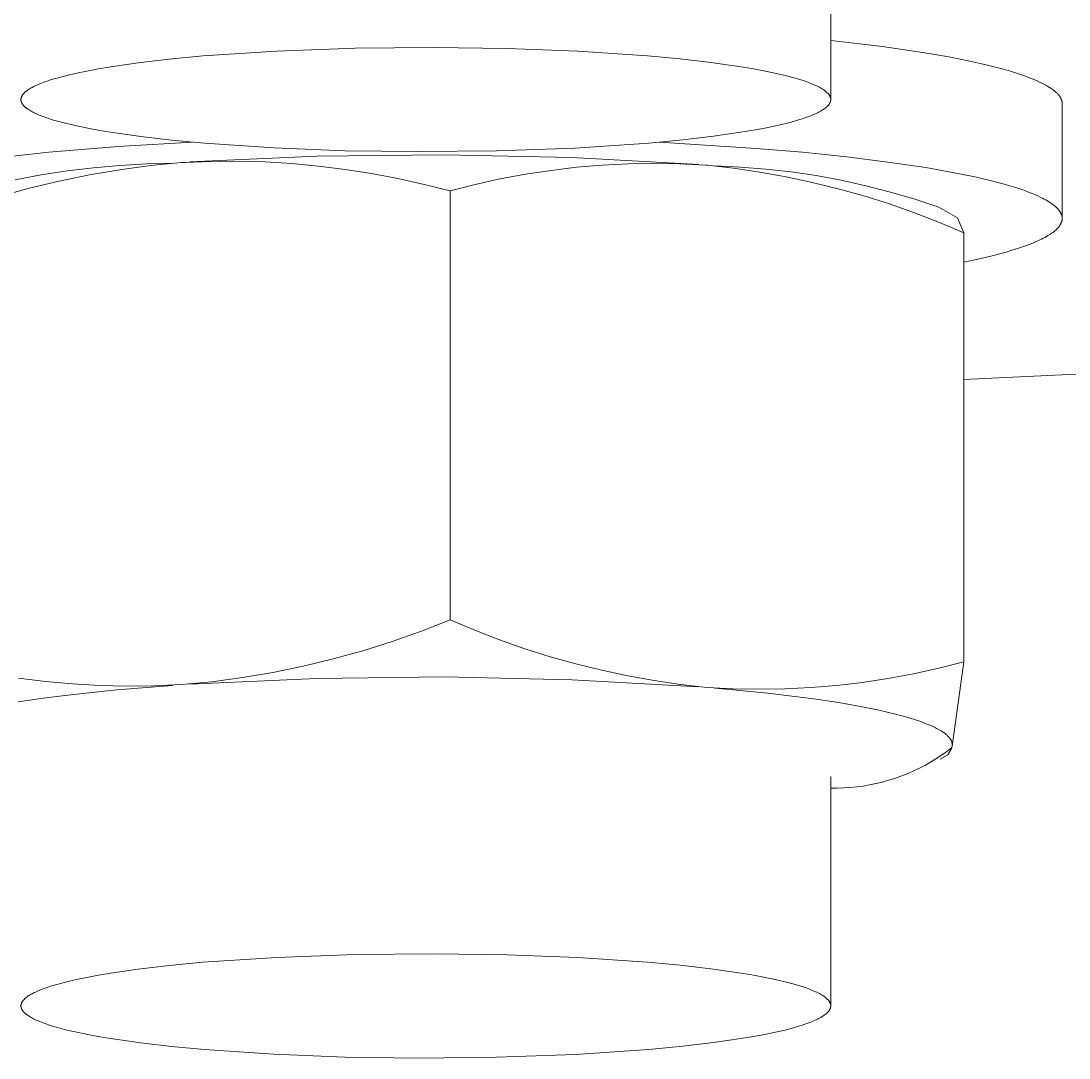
# Model space of a CAD drawing. Header units: millimetres. Extents: x -75 to 3710, y -20 to 2482.
# Drawn here: x 1703.66 to 1714.53, y 2292.58 to 2303.33 of the extents above; entities that cross this region are included whole.
import ezdxf

# ---------------------------------------------------------------- set-up
doc = ezdxf.new("R2010")
doc.units = ezdxf.units.MM
doc.layers.add('ZANO_R', color=7, linetype='Continuous', lineweight=0)

msp = doc.modelspace()

# ---------------------------------------------------------------- linework, layer by layer
at = {"layer": 'ZANO_R'}
for p, q in [((1712.057, 2302.521), (1712.057, 2304.895)), ((1712.594, 2303.068), (1712.057, 2303.132)), ((1705.193, 2302.937), (1705.542, 2302.97)), ((1705.542, 2302.97), (1706.31, 2303.021)), ((1706.31, 2303.021), (1707.125, 2303.051)), ((1707.125, 2303.051), (1707.936, 2303.059)), ((1707.936, 2303.059), (1708.699, 2303.048)), ((1708.699, 2303.048), (1709.433, 2303.02)), ((1709.433, 2303.02), (1710.154, 2302.971)), ((1710.154, 2302.971), (1710.494, 2302.939)), ((1713.078, 2302.996), (1712.594, 2303.068)), ((1713.297, 2302.957), (1713.078, 2302.996)), ((1704.46, 2302.836), (1704.588, 2302.858)), ((1704.588, 2302.858), (1704.873, 2302.899)), ((1704.873, 2302.899), (1705.193, 2302.937)), ((1710.494, 2302.939), (1710.813, 2302.903)), ((1710.813, 2302.903), (1711.104, 2302.861)), ((1711.104, 2302.861), (1711.237, 2302.839)), ((1713.499, 2302.917), (1713.297, 2302.957)), ((1713.682, 2302.876), (1713.499, 2302.917)), ((1713.847, 2302.833), (1713.682, 2302.876)), ((1704.002, 2302.733), (1704.043, 2302.745)), ((1704.043, 2302.745), (1704.132, 2302.768)), ((1704.132, 2302.768), (1704.232, 2302.792)), ((1704.232, 2302.792), (1704.341, 2302.814)), ((1704.341, 2302.814), (1704.46, 2302.836)), ((1711.237, 2302.839), (1711.362, 2302.816)), ((1711.362, 2302.816), (1711.477, 2302.793)), ((1711.477, 2302.793), (1711.582, 2302.768)), ((1711.582, 2302.768), (1711.677, 2302.743)), ((1711.677, 2302.743), (1711.721, 2302.73)), ((1713.922, 2302.811), (1713.847, 2302.833)), ((1713.992, 2302.789), (1713.922, 2302.811)), ((1714.057, 2302.767), (1713.992, 2302.789)), ((1714.118, 2302.745), (1714.057, 2302.767)), ((1714.173, 2302.723), (1714.118, 2302.745)), ((1703.752, 2302.633), (1703.762, 2302.639)), ((1703.762, 2302.639), (1703.772, 2302.644)), ((1703.772, 2302.644), (1703.784, 2302.65)), ((1703.784, 2302.65), (1703.795, 2302.656)), ((1703.795, 2302.656), (1703.808, 2302.662)), ((1703.808, 2302.662), (1703.834, 2302.674)), ((1703.834, 2302.674), (1703.863, 2302.686)), ((1703.863, 2302.686), (1703.894, 2302.698)), ((1703.894, 2302.698), (1703.928, 2302.71)), ((1703.928, 2302.71), (1703.964, 2302.721)), ((1703.964, 2302.721), (1704.002, 2302.733)), ((1711.721, 2302.73), (1711.761, 2302.718)), ((1711.761, 2302.718), (1711.8, 2302.705)), ((1711.8, 2302.705), (1711.835, 2302.692)), ((1711.835, 2302.692), (1711.868, 2302.679)), ((1711.868, 2302.679), (1711.899, 2302.665)), ((1711.899, 2302.665), (1711.913, 2302.659)), ((1711.913, 2302.659), (1711.926, 2302.652)), ((1711.926, 2302.652), (1711.939, 2302.646)), ((1711.939, 2302.646), (1711.951, 2302.639)), ((1711.951, 2302.639), (1711.962, 2302.632)), ((1714.199, 2302.711), (1714.173, 2302.723)), ((1714.223, 2302.7), (1714.199, 2302.711)), ((1714.246, 2302.689), (1714.223, 2302.7)), ((1714.268, 2302.678), (1714.246, 2302.689)), ((1714.289, 2302.666), (1714.268, 2302.678)), ((1714.309, 2302.655), (1714.289, 2302.666)), ((1714.327, 2302.644), (1714.309, 2302.655)), ((1714.344, 2302.632), (1714.327, 2302.644)), ((1703.657, 2302.525), (1703.658, 2302.529)), ((1703.657, 2302.522), (1703.657, 2302.525)), ((1703.658, 2302.532), (1703.659, 2302.535)), ((1703.658, 2302.529), (1703.658, 2302.532)), ((1703.659, 2302.535), (1703.66, 2302.538)), ((1703.66, 2302.538), (1703.661, 2302.541)), ((1703.661, 2302.541), (1703.662, 2302.544)), ((1703.662, 2302.544), (1703.663, 2302.548)), ((1703.663, 2302.548), (1703.664, 2302.551)), ((1703.664, 2302.551), (1703.666, 2302.554)), ((1703.666, 2302.554), (1703.668, 2302.557)), ((1703.668, 2302.557), (1703.669, 2302.56)), ((1703.669, 2302.56), (1703.671, 2302.563)), ((1703.671, 2302.563), (1703.673, 2302.566)), ((1703.673, 2302.566), (1703.676, 2302.569)), ((1703.676, 2302.569), (1703.678, 2302.573)), ((1703.678, 2302.573), (1703.68, 2302.576)), ((1703.68, 2302.576), (1703.683, 2302.579)), ((1703.683, 2302.579), (1703.686, 2302.582)), ((1703.686, 2302.582), (1703.689, 2302.585)), ((1703.689, 2302.585), (1703.692, 2302.588)), ((1703.692, 2302.588), (1703.695, 2302.591)), ((1703.695, 2302.591), (1703.698, 2302.594)), ((1703.698, 2302.594), (1703.701, 2302.597)), ((1703.701, 2302.597), (1703.705, 2302.6)), ((1703.705, 2302.6), (1703.709, 2302.603)), ((1703.709, 2302.603), (1703.716, 2302.609)), ((1703.716, 2302.609), (1703.724, 2302.615)), ((1703.724, 2302.615), (1703.733, 2302.621)), ((1703.733, 2302.621), (1703.742, 2302.627)), ((1703.742, 2302.627), (1703.752, 2302.633)), ((1711.962, 2302.632), (1711.973, 2302.626)), ((1711.973, 2302.626), (1711.983, 2302.619)), ((1711.983, 2302.619), (1711.993, 2302.613)), ((1711.993, 2302.613), (1711.997, 2302.609)), ((1711.997, 2302.609), (1712.001, 2302.606)), ((1712.001, 2302.606), (1712.005, 2302.603)), ((1712.005, 2302.603), (1712.009, 2302.599)), ((1712.009, 2302.599), (1712.013, 2302.596)), ((1712.013, 2302.596), (1712.017, 2302.593)), ((1712.017, 2302.593), (1712.02, 2302.59)), ((1712.02, 2302.59), (1712.024, 2302.586)), ((1712.024, 2302.586), (1712.027, 2302.583)), ((1712.027, 2302.583), (1712.03, 2302.58)), ((1712.03, 2302.58), (1712.033, 2302.576)), ((1712.033, 2302.576), (1712.035, 2302.573)), ((1712.035, 2302.573), (1712.038, 2302.57)), ((1712.038, 2302.57), (1712.04, 2302.567)), ((1712.04, 2302.567), (1712.042, 2302.563)), ((1712.042, 2302.563), (1712.044, 2302.56)), ((1712.044, 2302.56), (1712.046, 2302.557)), ((1712.046, 2302.557), (1712.048, 2302.553)), ((1712.048, 2302.553), (1712.05, 2302.55)), ((1712.05, 2302.55), (1712.051, 2302.547)), ((1712.051, 2302.547), (1712.052, 2302.544)), ((1712.052, 2302.544), (1712.053, 2302.54)), ((1712.053, 2302.54), (1712.054, 2302.537)), ((1712.054, 2302.537), (1712.055, 2302.534)), ((1712.055, 2302.534), (1712.056, 2302.531)), ((1712.056, 2302.531), (1712.056, 2302.527)), ((1712.056, 2302.527), (1712.057, 2302.524)), ((1714.352, 2302.627), (1714.344, 2302.632)), ((1714.36, 2302.621), (1714.352, 2302.627)), ((1714.367, 2302.616), (1714.36, 2302.621)), ((1714.374, 2302.61), (1714.367, 2302.616)), ((1714.381, 2302.604), (1714.374, 2302.61)), ((1714.388, 2302.599), (1714.381, 2302.604)), ((1714.394, 2302.593), (1714.388, 2302.599)), ((1714.4, 2302.587), (1714.394, 2302.593)), ((1714.405, 2302.582), (1714.4, 2302.587)), ((1714.411, 2302.576), (1714.405, 2302.582)), ((1714.416, 2302.57), (1714.411, 2302.576)), ((1714.421, 2302.565), (1714.416, 2302.57)), ((1714.425, 2302.559), (1714.421, 2302.565)), ((1714.429, 2302.554), (1714.425, 2302.559)), ((1714.431, 2302.551), (1714.429, 2302.554)), ((1714.433, 2302.548), (1714.431, 2302.551)), ((1714.435, 2302.545), (1714.433, 2302.548)), ((1714.437, 2302.542), (1714.435, 2302.545)), ((1714.438, 2302.54), (1714.437, 2302.542)), ((1714.44, 2302.537), (1714.438, 2302.54)), ((1714.441, 2302.534), (1714.44, 2302.537)), ((1714.443, 2302.531), (1714.441, 2302.534)), ((1714.444, 2302.528), (1714.443, 2302.531)), ((1714.445, 2302.526), (1714.444, 2302.528)), ((1714.447, 2302.523), (1714.445, 2302.526)), ((1703.657, 2302.519), (1703.657, 2302.522)), ((1703.657, 2302.516), (1703.657, 2302.519)), ((1703.657, 2302.513), (1703.657, 2302.516)), ((1703.657, 2302.509), (1703.657, 2302.513)), ((1703.658, 2302.506), (1703.657, 2302.509)), ((1703.659, 2302.503), (1703.658, 2302.506)), ((1703.659, 2302.5), (1703.659, 2302.503)), ((1703.66, 2302.496), (1703.659, 2302.5)), ((1703.661, 2302.493), (1703.66, 2302.496)), ((1703.663, 2302.49), (1703.661, 2302.493)), ((1703.664, 2302.487), (1703.663, 2302.49)), ((1703.666, 2302.483), (1703.664, 2302.487)), ((1703.667, 2302.48), (1703.666, 2302.483)), ((1703.669, 2302.477), (1703.667, 2302.48)), ((1703.671, 2302.474), (1703.669, 2302.477)), ((1703.673, 2302.47), (1703.671, 2302.474)), ((1703.676, 2302.467), (1703.673, 2302.47)), ((1703.678, 2302.464), (1703.676, 2302.467)), ((1703.681, 2302.46), (1703.678, 2302.464)), ((1703.684, 2302.457), (1703.681, 2302.46)), ((1703.687, 2302.454), (1703.684, 2302.457)), ((1703.69, 2302.451), (1703.687, 2302.454)), ((1703.693, 2302.447), (1703.69, 2302.451)), ((1703.697, 2302.444), (1703.693, 2302.447)), ((1703.7, 2302.441), (1703.697, 2302.444)), ((1703.704, 2302.437), (1703.7, 2302.441)), ((1703.708, 2302.434), (1703.704, 2302.437)), ((1703.712, 2302.431), (1703.708, 2302.434)), ((1703.717, 2302.427), (1703.712, 2302.431)), ((1703.721, 2302.424), (1703.717, 2302.427)), ((1703.73, 2302.417), (1703.721, 2302.424)), ((1703.741, 2302.411), (1703.73, 2302.417)), ((1711.981, 2302.416), (1711.972, 2302.41)), ((1711.989, 2302.422), (1711.981, 2302.416)), ((1711.997, 2302.428), (1711.989, 2302.422)), ((1712.005, 2302.434), (1711.997, 2302.428)), ((1712.009, 2302.437), (1712.005, 2302.434)), ((1712.012, 2302.44), (1712.009, 2302.437)), ((1712.016, 2302.443), (1712.012, 2302.44)), ((1712.019, 2302.446), (1712.016, 2302.443)), ((1712.022, 2302.449), (1712.019, 2302.446)), ((1712.025, 2302.452), (1712.022, 2302.449)), ((1712.028, 2302.455), (1712.025, 2302.452)), ((1712.031, 2302.458), (1712.028, 2302.455)), ((1712.033, 2302.461), (1712.031, 2302.458)), ((1712.036, 2302.464), (1712.033, 2302.461)), ((1712.038, 2302.467), (1712.036, 2302.464)), ((1712.04, 2302.47), (1712.038, 2302.467)), ((1712.042, 2302.473), (1712.04, 2302.47)), ((1712.044, 2302.477), (1712.042, 2302.473)), ((1712.046, 2302.48), (1712.044, 2302.477)), ((1712.048, 2302.483), (1712.046, 2302.48)), ((1712.049, 2302.486), (1712.048, 2302.483)), ((1712.051, 2302.489), (1712.049, 2302.486)), ((1712.052, 2302.492), (1712.051, 2302.489)), ((1712.053, 2302.495), (1712.052, 2302.492)), ((1712.054, 2302.499), (1712.053, 2302.495)), ((1712.055, 2302.502), (1712.054, 2302.499)), ((1712.056, 2302.508), (1712.055, 2302.505)), ((1712.055, 2302.505), (1712.055, 2302.502)), ((1712.057, 2302.515), (1712.056, 2302.511)), ((1712.056, 2302.511), (1712.056, 2302.508)), ((1712.057, 2302.524), (1712.057, 2302.521)), ((1712.057, 2302.521), (1712.057, 2302.518)), ((1712.057, 2302.518), (1712.057, 2302.515)), ((1714.448, 2302.52), (1714.447, 2302.523)), ((1714.449, 2302.517), (1714.448, 2302.52)), ((1714.45, 2302.515), (1714.449, 2302.517)), ((1714.451, 2302.512), (1714.45, 2302.515)), ((1714.452, 2302.509), (1714.451, 2302.512)), ((1714.453, 2302.506), (1714.452, 2302.509)), ((1714.453, 2302.503), (1714.453, 2302.506)), ((1714.454, 2302.501), (1714.453, 2302.503)), ((1714.455, 2302.498), (1714.454, 2302.501)), ((1714.455, 2302.495), (1714.455, 2302.498)), ((1714.456, 2302.492), (1714.455, 2302.495)), ((1714.456, 2302.49), (1714.456, 2302.492)), ((1714.456, 2302.487), (1714.456, 2302.49)), ((1714.456, 2302.484), (1714.456, 2302.487)), ((1714.457, 2302.481), (1714.456, 2302.484)), ((1714.457, 2302.479), (1714.457, 2302.481)), ((1714.457, 2302.476), (1714.457, 2302.479)), ((1714.457, 2301.29), (1714.457, 2302.476)), ((1703.751, 2302.404), (1703.741, 2302.411)), ((1703.763, 2302.398), (1703.751, 2302.404)), ((1703.775, 2302.391), (1703.763, 2302.398)), ((1703.788, 2302.384), (1703.775, 2302.391)), ((1703.801, 2302.378), (1703.788, 2302.384)), ((1703.815, 2302.371), (1703.801, 2302.378)), ((1703.845, 2302.358), (1703.815, 2302.371)), ((1703.878, 2302.345), (1703.845, 2302.358)), ((1703.914, 2302.332), (1703.878, 2302.345)), ((1703.952, 2302.319), (1703.914, 2302.332)), ((1703.993, 2302.306), (1703.952, 2302.319)), ((1711.75, 2302.315), (1711.711, 2302.303)), ((1711.786, 2302.327), (1711.75, 2302.315)), ((1711.819, 2302.339), (1711.786, 2302.327)), ((1711.85, 2302.351), (1711.819, 2302.339)), ((1711.879, 2302.363), (1711.85, 2302.351)), ((1711.906, 2302.375), (1711.879, 2302.363)), ((1711.918, 2302.381), (1711.906, 2302.375)), ((1711.93, 2302.386), (1711.918, 2302.381)), ((1711.941, 2302.392), (1711.93, 2302.386)), ((1711.952, 2302.398), (1711.941, 2302.392)), ((1711.962, 2302.404), (1711.952, 2302.398)), ((1711.972, 2302.41), (1711.962, 2302.404)), ((1704.037, 2302.294), (1703.993, 2302.306)), ((1704.132, 2302.269), (1704.037, 2302.294)), ((1704.237, 2302.244), (1704.132, 2302.269)), ((1704.352, 2302.22), (1704.237, 2302.244)), ((1704.476, 2302.197), (1704.352, 2302.22)), ((1711.254, 2302.2), (1711.125, 2302.179)), ((1711.373, 2302.222), (1711.254, 2302.2)), ((1711.482, 2302.245), (1711.373, 2302.222)), ((1711.581, 2302.268), (1711.482, 2302.245)), ((1711.67, 2302.292), (1711.581, 2302.268)), ((1711.711, 2302.303), (1711.67, 2302.292)), ((1704.61, 2302.175), (1704.476, 2302.197)), ((1704.901, 2302.134), (1704.61, 2302.175)), ((1705.219, 2302.097), (1704.901, 2302.134)), ((1705.559, 2302.066), (1705.219, 2302.097)), ((1710.521, 2302.1), (1710.171, 2302.067)), ((1710.84, 2302.138), (1710.521, 2302.1)), ((1711.125, 2302.179), (1710.84, 2302.138)), ((1704.664, 2302.03), (1703.945, 2301.971)), ((1705.433, 2302.077), (1704.664, 2302.03)), ((1706.28, 2302.017), (1705.559, 2302.066)), ((1707.015, 2301.988), (1706.28, 2302.017)), ((1707.778, 2301.978), (1707.015, 2301.988)), ((1708.589, 2301.986), (1707.778, 2301.978)), ((1709.404, 2302.015), (1708.589, 2301.986)), ((1710.171, 2302.067), (1709.404, 2302.015)), ((1711.284, 2302.012), (1710.281, 2302.077)), ((1711.764, 2301.971), (1711.284, 2302.012)), ((1703.945, 2301.971), (1703.293, 2301.9)), ((1705.353, 2301.867), (1705.631, 2301.877)), ((1706.727, 2301.93), (1705.407, 2301.871)), ((1705.631, 2301.877), (1705.909, 2301.878)), ((1705.909, 2301.878), (1706.188, 2301.871)), ((1708.048, 2301.945), (1706.727, 2301.93)), ((1709.369, 2301.917), (1708.048, 2301.945)), ((1710.689, 2301.844), (1709.369, 2301.917)), ((1712.222, 2301.924), (1711.764, 2301.971)), ((1712.65, 2301.87), (1712.222, 2301.924)), ((1704.136, 2301.778), (1703.865, 2301.736)), ((1704.408, 2301.811), (1704.136, 2301.778)), ((1704.366, 2301.737), (1704.682, 2301.791)), ((1704.681, 2301.835), (1704.408, 2301.811)), ((1704.955, 2301.851), (1704.681, 2301.835)), ((1704.682, 2301.791), (1704.999, 2301.833)), ((1705.229, 2301.859), (1704.955, 2301.851)), ((1704.999, 2301.833), (1705.318, 2301.865)), ((1705.318, 2301.865), (1705.353, 2301.867)), ((1706.188, 2301.871), (1706.465, 2301.854)), ((1706.465, 2301.854), (1706.743, 2301.828)), ((1706.743, 2301.828), (1707.019, 2301.794)), ((1707.019, 2301.794), (1707.294, 2301.751)), ((1709.155, 2301.784), (1708.891, 2301.744)), ((1709.42, 2301.816), (1709.155, 2301.784)), ((1709.687, 2301.838), (1709.42, 2301.816)), ((1709.954, 2301.852), (1709.687, 2301.838)), ((1710.221, 2301.856), (1709.954, 2301.852)), ((1710.488, 2301.852), (1710.221, 2301.856)), ((1710.755, 2301.838), (1710.488, 2301.852)), ((1710.773, 2301.837), (1710.755, 2301.838)), ((1711.048, 2301.806), (1710.773, 2301.837)), ((1711.121, 2301.818), (1710.858, 2301.83)), ((1711.322, 2301.766), (1711.048, 2301.806)), ((1711.383, 2301.798), (1711.121, 2301.818)), ((1711.594, 2301.717), (1711.322, 2301.766)), ((1711.645, 2301.768), (1711.383, 2301.798)), ((1711.905, 2301.729), (1711.645, 2301.768)), ((1713.041, 2301.812), (1712.65, 2301.87)), ((1713.392, 2301.749), (1713.041, 2301.812)), ((1703.865, 2301.736), (1703.595, 2301.686)), ((1703.741, 2301.598), (1704.052, 2301.673)), ((1704.052, 2301.673), (1704.366, 2301.737)), ((1707.294, 2301.751), (1707.567, 2301.7)), ((1707.567, 2301.7), (1707.839, 2301.639)), ((1708.628, 2301.695), (1708.367, 2301.637)), ((1708.891, 2301.744), (1708.628, 2301.695)), ((1711.865, 2301.659), (1711.594, 2301.717)), ((1712.134, 2301.593), (1711.865, 2301.659)), ((1712.163, 2301.681), (1711.905, 2301.729)), ((1712.42, 2301.624), (1712.163, 2301.681)), ((1713.55, 2301.716), (1713.392, 2301.749)), ((1713.696, 2301.682), (1713.55, 2301.716)), ((1713.83, 2301.648), (1713.696, 2301.682)), ((1703.433, 2301.512), (1703.741, 2301.598)), ((1707.839, 2301.639), (1708.108, 2301.57)), ((1708.367, 2301.637), (1708.108, 2301.57)), ((1708.108, 2301.57), (1708.108, 2297.123)), ((1712.4, 2301.519), (1712.134, 2301.593)), ((1712.675, 2301.559), (1712.42, 2301.624)), ((1712.927, 2301.484), (1712.675, 2301.559)), ((1713.951, 2301.612), (1713.83, 2301.648)), ((1714.006, 2301.595), (1713.951, 2301.612)), ((1714.059, 2301.577), (1714.006, 2301.595)), ((1714.108, 2301.559), (1714.059, 2301.577)), ((1714.154, 2301.541), (1714.108, 2301.559)), ((1712.664, 2301.436), (1712.4, 2301.519)), ((1713.177, 2301.401), (1712.927, 2301.484)), ((1714.196, 2301.522), (1714.154, 2301.541)), ((1714.235, 2301.504), (1714.196, 2301.522)), ((1714.254, 2301.495), (1714.235, 2301.504)), ((1714.271, 2301.486), (1714.254, 2301.495)), ((1714.288, 2301.477), (1714.271, 2301.486)), ((1714.304, 2301.468), (1714.288, 2301.477)), ((1714.319, 2301.458), (1714.304, 2301.468)), ((1714.334, 2301.449), (1714.319, 2301.458)), ((1714.347, 2301.44), (1714.334, 2301.449)), ((1714.36, 2301.431), (1714.347, 2301.44)), ((1712.925, 2301.344), (1712.664, 2301.436)), ((1713.184, 2301.244), (1712.925, 2301.344)), ((1713.372, 2301.292), (1713.177, 2301.401)), ((1714.372, 2301.422), (1714.36, 2301.431)), ((1714.377, 2301.417), (1714.372, 2301.422)), ((1714.383, 2301.413), (1714.377, 2301.417)), ((1714.388, 2301.408), (1714.383, 2301.413)), ((1714.393, 2301.404), (1714.388, 2301.408)), ((1714.398, 2301.399), (1714.393, 2301.404)), ((1714.403, 2301.394), (1714.398, 2301.399)), ((1714.407, 2301.39), (1714.403, 2301.394)), ((1714.411, 2301.385), (1714.407, 2301.39)), ((1714.416, 2301.381), (1714.411, 2301.385)), ((1714.419, 2301.376), (1714.416, 2301.381)), ((1714.423, 2301.372), (1714.419, 2301.376)), ((1714.427, 2301.367), (1714.423, 2301.372)), ((1714.43, 2301.363), (1714.427, 2301.367)), ((1714.433, 2301.358), (1714.43, 2301.363)), ((1714.436, 2301.354), (1714.433, 2301.358)), ((1714.439, 2301.349), (1714.436, 2301.354)), ((1714.441, 2301.345), (1714.439, 2301.349)), ((1714.443, 2301.34), (1714.441, 2301.345)), ((1714.446, 2301.335), (1714.443, 2301.34)), ((1714.448, 2301.331), (1714.446, 2301.335)), ((1714.449, 2301.326), (1714.448, 2301.331)), ((1713.438, 2301.137), (1713.184, 2301.244)), ((1713.438, 2301.137), (1713.372, 2301.292)), ((1714.434, 2301.216), (1714.437, 2301.22)), ((1714.437, 2301.22), (1714.44, 2301.225)), ((1714.44, 2301.225), (1714.442, 2301.229)), ((1714.442, 2301.229), (1714.444, 2301.233)), ((1714.444, 2301.233), (1714.446, 2301.238)), ((1714.446, 2301.238), (1714.448, 2301.242)), ((1714.448, 2301.242), (1714.45, 2301.246)), ((1714.451, 2301.322), (1714.449, 2301.326)), ((1714.45, 2301.246), (1714.451, 2301.251)), ((1714.452, 2301.317), (1714.451, 2301.322)), ((1714.451, 2301.251), (1714.452, 2301.255)), ((1714.453, 2301.313), (1714.452, 2301.317)), ((1714.452, 2301.255), (1714.454, 2301.26)), ((1714.454, 2301.309), (1714.453, 2301.313)), ((1714.455, 2301.304), (1714.454, 2301.309)), ((1714.454, 2301.26), (1714.455, 2301.264)), ((1714.456, 2301.3), (1714.455, 2301.304)), ((1714.455, 2301.268), (1714.456, 2301.273)), ((1714.455, 2301.264), (1714.455, 2301.268)), ((1714.456, 2301.295), (1714.456, 2301.3)), ((1714.457, 2301.291), (1714.456, 2301.295)), ((1714.456, 2301.277), (1714.457, 2301.282)), ((1714.456, 2301.273), (1714.456, 2301.277)), ((1714.457, 2301.286), (1714.457, 2301.291)), ((1714.457, 2301.282), (1714.457, 2301.286)), ((1713.438, 2296.689), (1713.438, 2301.137)), ((1714.308, 2301.107), (1714.323, 2301.116)), ((1714.323, 2301.116), (1714.335, 2301.124)), ((1714.335, 2301.124), (1714.347, 2301.132)), ((1714.347, 2301.132), (1714.359, 2301.14)), ((1714.359, 2301.14), (1714.37, 2301.148)), ((1714.37, 2301.148), (1714.38, 2301.157)), ((1714.38, 2301.157), (1714.39, 2301.165)), ((1714.39, 2301.165), (1714.394, 2301.169)), ((1714.394, 2301.169), (1714.399, 2301.173)), ((1714.399, 2301.173), (1714.403, 2301.178)), ((1714.403, 2301.178), (1714.407, 2301.182)), ((1714.407, 2301.182), (1714.411, 2301.186)), ((1714.411, 2301.186), (1714.415, 2301.19)), ((1714.415, 2301.19), (1714.419, 2301.195)), ((1714.419, 2301.195), (1714.422, 2301.199)), ((1714.422, 2301.199), (1714.425, 2301.203)), ((1714.425, 2301.203), (1714.429, 2301.207)), ((1714.429, 2301.207), (1714.432, 2301.212)), ((1714.432, 2301.212), (1714.434, 2301.216)), ((1714.046, 2300.991), (1714.096, 2301.009)), ((1714.096, 2301.009), (1714.142, 2301.026)), ((1714.142, 2301.026), (1714.185, 2301.044)), ((1714.185, 2301.044), (1714.224, 2301.062)), ((1714.224, 2301.062), (1714.243, 2301.071)), ((1714.243, 2301.071), (1714.26, 2301.08)), ((1714.26, 2301.08), (1714.277, 2301.089)), ((1714.277, 2301.089), (1714.293, 2301.098)), ((1714.293, 2301.098), (1714.308, 2301.107)), ((1713.598, 2300.867), (1713.744, 2300.902)), ((1713.744, 2300.902), (1713.876, 2300.937)), ((1713.876, 2300.937), (1713.936, 2300.955)), ((1713.936, 2300.955), (1713.993, 2300.973)), ((1713.993, 2300.973), (1714.046, 2300.991)), ((1713.438, 2300.832), (1713.598, 2300.867)), ((1713.438, 2299.617), (1714.599, 2299.671)), ((1708.108, 2297.123), (1707.81, 2297.006)), ((1708.108, 2297.123), (1708.363, 2297.015)), ((1707.81, 2297.006), (1707.508, 2296.9)), ((1708.363, 2297.015), (1708.621, 2296.915)), ((1707.508, 2296.9), (1707.203, 2296.803)), ((1708.621, 2296.915), (1708.882, 2296.824)), ((1707.203, 2296.803), (1706.894, 2296.718)), ((1708.882, 2296.824), (1709.146, 2296.741)), ((1706.894, 2296.718), (1706.583, 2296.643)), ((1709.146, 2296.741), (1709.413, 2296.666)), ((1709.413, 2296.666), (1709.682, 2296.6)), ((1713.178, 2296.622), (1713.438, 2296.689)), ((1713.316, 2295.813), (1713.438, 2296.689)), ((1706.269, 2296.578), (1705.954, 2296.525)), ((1706.583, 2296.643), (1706.269, 2296.578)), ((1709.682, 2296.6), (1709.952, 2296.543)), ((1712.65, 2296.515), (1712.915, 2296.564)), ((1712.915, 2296.564), (1713.178, 2296.622)), ((1703.91, 2296.485), (1703.631, 2296.519)), ((1704.191, 2296.46), (1703.91, 2296.485)), ((1704.473, 2296.444), (1704.191, 2296.46)), ((1704.754, 2296.437), (1704.473, 2296.444)), ((1705.229, 2296.444), (1704.652, 2296.397)), ((1705.036, 2296.439), (1704.754, 2296.437)), ((1705.318, 2296.451), (1705.036, 2296.439)), ((1705.636, 2296.482), (1705.318, 2296.451)), ((1706.727, 2296.516), (1705.407, 2296.456)), ((1705.954, 2296.525), (1705.636, 2296.482)), ((1708.048, 2296.531), (1706.727, 2296.516)), ((1709.369, 2296.502), (1708.048, 2296.531)), ((1710.689, 2296.429), (1709.369, 2296.502)), ((1709.952, 2296.543), (1710.225, 2296.494)), ((1710.225, 2296.494), (1710.498, 2296.454)), ((1710.498, 2296.454), (1710.773, 2296.422)), ((1711.849, 2296.421), (1712.117, 2296.443)), ((1712.117, 2296.443), (1712.384, 2296.474)), ((1712.384, 2296.474), (1712.65, 2296.515)), ((1704.113, 2296.34), (1703.863, 2296.308)), ((1704.652, 2296.397), (1704.113, 2296.34)), ((1710.773, 2296.422), (1711.042, 2296.408)), ((1711.404, 2296.363), (1710.858, 2296.415)), ((1711.042, 2296.408), (1711.311, 2296.403)), ((1711.311, 2296.403), (1711.58, 2296.408)), ((1711.905, 2296.3), (1711.404, 2296.363)), ((1711.58, 2296.408), (1711.849, 2296.421)), ((1703.863, 2296.308), (1703.629, 2296.273)), ((1712.135, 2296.265), (1711.905, 2296.3)), ((1712.347, 2296.228), (1712.135, 2296.265)), ((1712.541, 2296.189), (1712.347, 2296.228)), ((1712.715, 2296.149), (1712.541, 2296.189)), ((1712.795, 2296.128), (1712.715, 2296.149)), ((1712.868, 2296.107), (1712.795, 2296.128)), ((1712.937, 2296.086), (1712.868, 2296.107)), ((1713, 2296.064), (1712.937, 2296.086)), ((1713.029, 2296.053), (1713, 2296.064)), ((1713.057, 2296.042), (1713.029, 2296.053)), ((1713.083, 2296.031), (1713.057, 2296.042)), ((1713.108, 2296.02), (1713.083, 2296.031)), ((1713.132, 2296.009), (1713.108, 2296.02)), ((1713.154, 2295.998), (1713.132, 2296.009)), ((1713.175, 2295.987), (1713.154, 2295.998)), ((1713.194, 2295.976), (1713.175, 2295.987)), ((1713.203, 2295.971), (1713.194, 2295.976)), ((1713.212, 2295.965), (1713.203, 2295.971)), ((1713.22, 2295.96), (1713.212, 2295.965)), ((1713.228, 2295.954), (1713.22, 2295.96)), ((1713.236, 2295.949), (1713.228, 2295.954)), ((1713.243, 2295.943), (1713.236, 2295.949)), ((1713.25, 2295.937), (1713.243, 2295.943)), ((1713.257, 2295.932), (1713.25, 2295.937)), ((1713.263, 2295.926), (1713.257, 2295.932)), ((1713.269, 2295.921), (1713.263, 2295.926)), ((1713.275, 2295.915), (1713.269, 2295.921)), ((1713.28, 2295.91), (1713.275, 2295.915)), ((1713.282, 2295.907), (1713.28, 2295.91)), ((1713.285, 2295.904), (1713.282, 2295.907)), ((1713.287, 2295.901), (1713.285, 2295.904)), ((1713.289, 2295.899), (1713.287, 2295.901)), ((1713.291, 2295.896), (1713.289, 2295.899)), ((1713.293, 2295.893), (1713.291, 2295.896)), ((1713.259, 2295.759), (1713.312, 2295.8)), ((1713.271, 2295.722), (1713.308, 2295.788)), ((1713.295, 2295.89), (1713.293, 2295.893)), ((1713.297, 2295.887), (1713.295, 2295.89)), ((1713.299, 2295.885), (1713.297, 2295.887)), ((1713.301, 2295.882), (1713.299, 2295.885)), ((1713.302, 2295.879), (1713.301, 2295.882)), ((1713.304, 2295.876), (1713.302, 2295.879)), ((1713.305, 2295.874), (1713.304, 2295.876)), ((1713.307, 2295.871), (1713.305, 2295.874)), ((1713.308, 2295.868), (1713.307, 2295.871)), ((1713.309, 2295.865), (1713.308, 2295.868)), ((1713.31, 2295.863), (1713.309, 2295.865)), ((1713.311, 2295.86), (1713.31, 2295.863)), ((1713.312, 2295.857), (1713.311, 2295.86)), ((1713.313, 2295.854), (1713.312, 2295.857)), ((1713.312, 2295.8), (1713.313, 2295.803)), ((1713.314, 2295.852), (1713.313, 2295.854)), ((1713.313, 2295.803), (1713.314, 2295.805)), ((1713.314, 2295.849), (1713.314, 2295.852)), ((1713.315, 2295.846), (1713.314, 2295.849)), ((1713.314, 2295.805), (1713.315, 2295.808)), ((1713.315, 2295.843), (1713.315, 2295.846)), ((1713.316, 2295.841), (1713.315, 2295.843)), ((1713.315, 2295.811), (1713.316, 2295.813)), ((1713.315, 2295.808), (1713.315, 2295.811)), ((1713.316, 2295.838), (1713.316, 2295.841)), ((1713.316, 2295.835), (1713.316, 2295.838)), ((1713.317, 2295.832), (1713.316, 2295.835)), ((1713.316, 2295.819), (1713.317, 2295.822)), ((1713.316, 2295.816), (1713.316, 2295.819)), ((1713.316, 2295.813), (1713.316, 2295.816)), ((1713.317, 2295.83), (1713.317, 2295.832)), ((1713.317, 2295.827), (1713.317, 2295.83)), ((1713.317, 2295.824), (1713.317, 2295.827)), ((1713.317, 2295.822), (1713.317, 2295.824)), ((1713.09, 2295.647), (1713.147, 2295.682)), ((1713.147, 2295.682), (1713.204, 2295.72)), ((1713.191, 2295.678), (1713.271, 2295.722)), ((1713.204, 2295.72), (1713.259, 2295.759)), ((1712.91, 2295.554), (1712.971, 2295.583)), ((1712.971, 2295.583), (1713.031, 2295.614)), ((1713.031, 2295.614), (1713.09, 2295.647)), ((1712.057, 2293.123), (1712.057, 2295.497)), ((1712.592, 2295.441), (1712.657, 2295.459)), ((1712.657, 2295.459), (1712.722, 2295.479)), ((1712.722, 2295.479), (1712.785, 2295.502)), ((1712.785, 2295.502), (1712.848, 2295.527)), ((1712.848, 2295.527), (1712.91, 2295.554)), ((1712.057, 2295.379), (1712.124, 2295.378)), ((1712.124, 2295.378), (1712.192, 2295.38)), ((1712.192, 2295.38), (1712.259, 2295.384)), ((1712.259, 2295.384), (1712.327, 2295.391)), ((1712.327, 2295.391), (1712.394, 2295.4)), ((1712.394, 2295.4), (1712.46, 2295.411)), ((1712.46, 2295.411), (1712.526, 2295.425)), ((1712.526, 2295.425), (1712.592, 2295.441)), ((1705.542, 2293.572), (1706.31, 2293.623)), ((1706.31, 2293.623), (1707.125, 2293.653)), ((1707.125, 2293.653), (1707.936, 2293.661)), ((1707.936, 2293.661), (1708.699, 2293.65)), ((1708.699, 2293.65), (1709.433, 2293.622)), ((1709.433, 2293.622), (1710.154, 2293.573)), ((1704.873, 2293.501), (1705.193, 2293.538)), ((1705.193, 2293.538), (1705.542, 2293.572)), ((1710.154, 2293.573), (1710.494, 2293.541)), ((1710.494, 2293.541), (1710.813, 2293.505)), ((1710.813, 2293.505), (1711.104, 2293.463)), ((1704.132, 2293.37), (1704.232, 2293.393)), ((1704.232, 2293.393), (1704.341, 2293.416)), ((1704.341, 2293.416), (1704.46, 2293.438)), ((1704.46, 2293.438), (1704.588, 2293.46)), ((1704.588, 2293.46), (1704.873, 2293.501)), ((1711.104, 2293.463), (1711.237, 2293.441)), ((1711.237, 2293.441), (1711.362, 2293.418)), ((1711.362, 2293.418), (1711.477, 2293.395)), ((1711.477, 2293.395), (1711.582, 2293.37)), ((1703.834, 2293.276), (1703.863, 2293.288)), ((1703.863, 2293.288), (1703.894, 2293.3)), ((1703.894, 2293.3), (1703.928, 2293.311)), ((1703.928, 2293.311), (1703.964, 2293.323)), ((1703.964, 2293.323), (1704.002, 2293.335)), ((1704.002, 2293.335), (1704.043, 2293.347)), ((1704.043, 2293.347), (1704.132, 2293.37)), ((1711.582, 2293.37), (1711.677, 2293.345)), ((1711.677, 2293.345), (1711.721, 2293.332)), ((1711.721, 2293.332), (1711.761, 2293.32)), ((1711.761, 2293.32), (1711.8, 2293.307)), ((1711.8, 2293.307), (1711.835, 2293.294)), ((1711.835, 2293.294), (1711.868, 2293.281)), ((1703.678, 2293.174), (1703.68, 2293.178)), ((1703.68, 2293.178), (1703.683, 2293.181)), ((1703.683, 2293.181), (1703.686, 2293.184)), ((1703.686, 2293.184), (1703.689, 2293.187)), ((1703.689, 2293.187), (1703.692, 2293.19)), ((1703.692, 2293.19), (1703.695, 2293.193)), ((1703.695, 2293.193), (1703.698, 2293.196)), ((1703.698, 2293.196), (1703.701, 2293.199)), ((1703.701, 2293.199), (1703.705, 2293.202)), ((1703.705, 2293.202), (1703.709, 2293.205)), ((1703.709, 2293.205), (1703.716, 2293.211)), ((1703.716, 2293.211), (1703.724, 2293.217)), ((1703.724, 2293.217), (1703.733, 2293.223)), ((1703.733, 2293.223), (1703.742, 2293.229)), ((1703.742, 2293.229), (1703.752, 2293.235)), ((1703.752, 2293.235), (1703.762, 2293.24)), ((1703.762, 2293.24), (1703.772, 2293.246)), ((1703.772, 2293.246), (1703.784, 2293.252)), ((1703.784, 2293.252), (1703.795, 2293.258)), ((1703.795, 2293.258), (1703.808, 2293.264)), ((1703.808, 2293.264), (1703.834, 2293.276)), ((1711.868, 2293.281), (1711.899, 2293.267)), ((1711.899, 2293.267), (1711.913, 2293.261)), ((1711.913, 2293.261), (1711.926, 2293.254)), ((1711.926, 2293.254), (1711.939, 2293.248)), ((1711.939, 2293.248), (1711.951, 2293.241)), ((1711.951, 2293.241), (1711.962, 2293.234)), ((1711.962, 2293.234), (1711.973, 2293.228)), ((1711.973, 2293.228), (1711.983, 2293.221)), ((1711.983, 2293.221), (1711.993, 2293.215)), ((1711.993, 2293.215), (1711.997, 2293.211)), ((1711.997, 2293.211), (1712.001, 2293.208)), ((1712.001, 2293.208), (1712.005, 2293.205)), ((1712.005, 2293.205), (1712.009, 2293.201)), ((1712.009, 2293.201), (1712.013, 2293.198)), ((1712.013, 2293.198), (1712.017, 2293.195)), ((1712.017, 2293.195), (1712.02, 2293.191)), ((1712.02, 2293.191), (1712.024, 2293.188)), ((1712.024, 2293.188), (1712.027, 2293.185)), ((1712.027, 2293.185), (1712.03, 2293.182)), ((1712.03, 2293.182), (1712.033, 2293.178)), ((1712.033, 2293.178), (1712.035, 2293.175)), ((1703.657, 2293.127), (1703.658, 2293.13)), ((1703.657, 2293.124), (1703.657, 2293.127)), ((1703.657, 2293.121), (1703.657, 2293.124)), ((1703.657, 2293.118), (1703.657, 2293.121)), ((1703.657, 2293.114), (1703.657, 2293.118)), ((1703.657, 2293.111), (1703.657, 2293.114)), ((1703.658, 2293.108), (1703.657, 2293.111)), ((1703.658, 2293.134), (1703.659, 2293.137)), ((1703.658, 2293.13), (1703.658, 2293.134)), ((1703.659, 2293.105), (1703.658, 2293.108)), ((1703.659, 2293.137), (1703.66, 2293.14)), ((1703.659, 2293.101), (1703.659, 2293.105)), ((1703.66, 2293.098), (1703.659, 2293.101)), ((1703.66, 2293.14), (1703.661, 2293.143)), ((1703.661, 2293.095), (1703.66, 2293.098)), ((1703.661, 2293.143), (1703.662, 2293.146)), ((1703.663, 2293.092), (1703.661, 2293.095)), ((1703.662, 2293.146), (1703.663, 2293.149)), ((1703.663, 2293.149), (1703.664, 2293.153)), ((1703.664, 2293.088), (1703.663, 2293.092)), ((1703.664, 2293.153), (1703.666, 2293.156)), ((1703.666, 2293.085), (1703.664, 2293.088)), ((1703.666, 2293.156), (1703.668, 2293.159)), ((1703.667, 2293.082), (1703.666, 2293.085)), ((1703.669, 2293.079), (1703.667, 2293.082)), ((1703.668, 2293.159), (1703.669, 2293.162)), ((1703.669, 2293.162), (1703.671, 2293.165)), ((1703.671, 2293.075), (1703.669, 2293.079)), ((1703.671, 2293.165), (1703.673, 2293.168)), ((1703.673, 2293.072), (1703.671, 2293.075)), ((1703.673, 2293.168), (1703.676, 2293.171)), ((1703.676, 2293.069), (1703.673, 2293.072)), ((1703.676, 2293.171), (1703.678, 2293.174)), ((1703.678, 2293.066), (1703.676, 2293.069)), ((1712.035, 2293.175), (1712.038, 2293.172)), ((1712.038, 2293.069), (1712.036, 2293.066)), ((1712.038, 2293.172), (1712.04, 2293.168)), ((1712.04, 2293.072), (1712.038, 2293.069)), ((1712.04, 2293.168), (1712.042, 2293.165)), ((1712.042, 2293.075), (1712.04, 2293.072)), ((1712.042, 2293.165), (1712.044, 2293.162)), ((1712.044, 2293.079), (1712.042, 2293.075)), ((1712.044, 2293.162), (1712.046, 2293.159)), ((1712.046, 2293.082), (1712.044, 2293.079)), ((1712.046, 2293.159), (1712.048, 2293.155)), ((1712.048, 2293.085), (1712.046, 2293.082)), ((1712.048, 2293.155), (1712.05, 2293.152)), ((1712.049, 2293.088), (1712.048, 2293.085)), ((1712.051, 2293.091), (1712.049, 2293.088)), ((1712.05, 2293.152), (1712.051, 2293.149)), ((1712.051, 2293.149), (1712.052, 2293.146)), ((1712.052, 2293.094), (1712.051, 2293.091)), ((1712.052, 2293.146), (1712.053, 2293.142)), ((1712.053, 2293.097), (1712.052, 2293.094)), ((1712.053, 2293.142), (1712.054, 2293.139)), ((1712.054, 2293.101), (1712.053, 2293.097)), ((1712.054, 2293.139), (1712.055, 2293.136)), ((1712.055, 2293.104), (1712.054, 2293.101)), ((1712.055, 2293.136), (1712.056, 2293.133)), ((1712.056, 2293.11), (1712.055, 2293.107)), ((1712.055, 2293.107), (1712.055, 2293.104)), ((1712.056, 2293.133), (1712.056, 2293.129)), ((1712.056, 2293.129), (1712.057, 2293.126)), ((1712.057, 2293.116), (1712.056, 2293.113)), ((1712.056, 2293.113), (1712.056, 2293.11)), ((1712.057, 2293.126), (1712.057, 2293.123)), ((1712.057, 2293.123), (1712.057, 2293.12)), ((1712.057, 2293.12), (1712.057, 2293.116)), ((1703.681, 2293.062), (1703.678, 2293.066)), ((1703.684, 2293.059), (1703.681, 2293.062)), ((1703.687, 2293.056), (1703.684, 2293.059)), ((1703.69, 2293.052), (1703.687, 2293.056)), ((1703.693, 2293.049), (1703.69, 2293.052)), ((1703.697, 2293.046), (1703.693, 2293.049)), ((1703.7, 2293.043), (1703.697, 2293.046)), ((1703.704, 2293.039), (1703.7, 2293.043)), ((1703.708, 2293.036), (1703.704, 2293.039)), ((1703.712, 2293.033), (1703.708, 2293.036)), ((1703.717, 2293.029), (1703.712, 2293.033)), ((1703.721, 2293.026), (1703.717, 2293.029)), ((1703.73, 2293.019), (1703.721, 2293.026)), ((1703.741, 2293.013), (1703.73, 2293.019)), ((1703.751, 2293.006), (1703.741, 2293.013)), ((1703.763, 2293), (1703.751, 2293.006)), ((1703.775, 2292.993), (1703.763, 2293)), ((1703.788, 2292.986), (1703.775, 2292.993)), ((1703.801, 2292.98), (1703.788, 2292.986)), ((1703.815, 2292.973), (1703.801, 2292.98)), ((1703.845, 2292.96), (1703.815, 2292.973)), ((1703.878, 2292.947), (1703.845, 2292.96)), ((1711.879, 2292.965), (1711.85, 2292.953)), ((1711.906, 2292.977), (1711.879, 2292.965)), ((1711.918, 2292.982), (1711.906, 2292.977)), ((1711.93, 2292.988), (1711.918, 2292.982)), ((1711.941, 2292.994), (1711.93, 2292.988)), ((1711.952, 2293), (1711.941, 2292.994)), ((1711.962, 2293.006), (1711.952, 2293)), ((1711.972, 2293.012), (1711.962, 2293.006)), ((1711.981, 2293.018), (1711.972, 2293.012)), ((1711.989, 2293.024), (1711.981, 2293.018)), ((1711.997, 2293.03), (1711.989, 2293.024)), ((1712.005, 2293.036), (1711.997, 2293.03)), ((1712.009, 2293.039), (1712.005, 2293.036)), ((1712.012, 2293.042), (1712.009, 2293.039)), ((1712.016, 2293.045), (1712.012, 2293.042)), ((1712.019, 2293.048), (1712.016, 2293.045)), ((1712.022, 2293.051), (1712.019, 2293.048)), ((1712.025, 2293.054), (1712.022, 2293.051)), ((1712.028, 2293.057), (1712.025, 2293.054)), ((1712.031, 2293.06), (1712.028, 2293.057)), ((1712.033, 2293.063), (1712.031, 2293.06)), ((1712.036, 2293.066), (1712.033, 2293.063)), ((1703.914, 2292.934), (1703.878, 2292.947)), ((1703.952, 2292.921), (1703.914, 2292.934)), ((1703.993, 2292.908), (1703.952, 2292.921)), ((1704.037, 2292.895), (1703.993, 2292.908)), ((1704.132, 2292.87), (1704.037, 2292.895)), ((1704.237, 2292.846), (1704.132, 2292.87)), ((1711.581, 2292.87), (1711.482, 2292.847)), ((1711.67, 2292.894), (1711.581, 2292.87)), ((1711.711, 2292.905), (1711.67, 2292.894)), ((1711.75, 2292.917), (1711.711, 2292.905)), ((1711.786, 2292.929), (1711.75, 2292.917)), ((1711.819, 2292.941), (1711.786, 2292.929)), ((1711.85, 2292.953), (1711.819, 2292.941)), ((1704.352, 2292.822), (1704.237, 2292.846)), ((1704.476, 2292.799), (1704.352, 2292.822)), ((1704.61, 2292.777), (1704.476, 2292.799)), ((1704.901, 2292.736), (1704.61, 2292.777)), ((1711.125, 2292.781), (1710.84, 2292.74)), ((1711.254, 2292.802), (1711.125, 2292.781)), ((1711.373, 2292.824), (1711.254, 2292.802)), ((1711.482, 2292.847), (1711.373, 2292.824)), ((1705.219, 2292.699), (1704.901, 2292.736)), ((1705.559, 2292.667), (1705.219, 2292.699)), ((1706.28, 2292.619), (1705.559, 2292.667)), ((1710.171, 2292.669), (1709.404, 2292.617)), ((1710.521, 2292.702), (1710.171, 2292.669)), ((1710.84, 2292.74), (1710.521, 2292.702)), ((1707.015, 2292.59), (1706.28, 2292.619)), ((1707.778, 2292.579), (1707.015, 2292.59)), ((1708.589, 2292.588), (1707.778, 2292.579)), ((1709.404, 2292.617), (1708.589, 2292.588))]:
    msp.add_line(p, q, dxfattribs=at)

doc.saveas('drawing.dxf')
